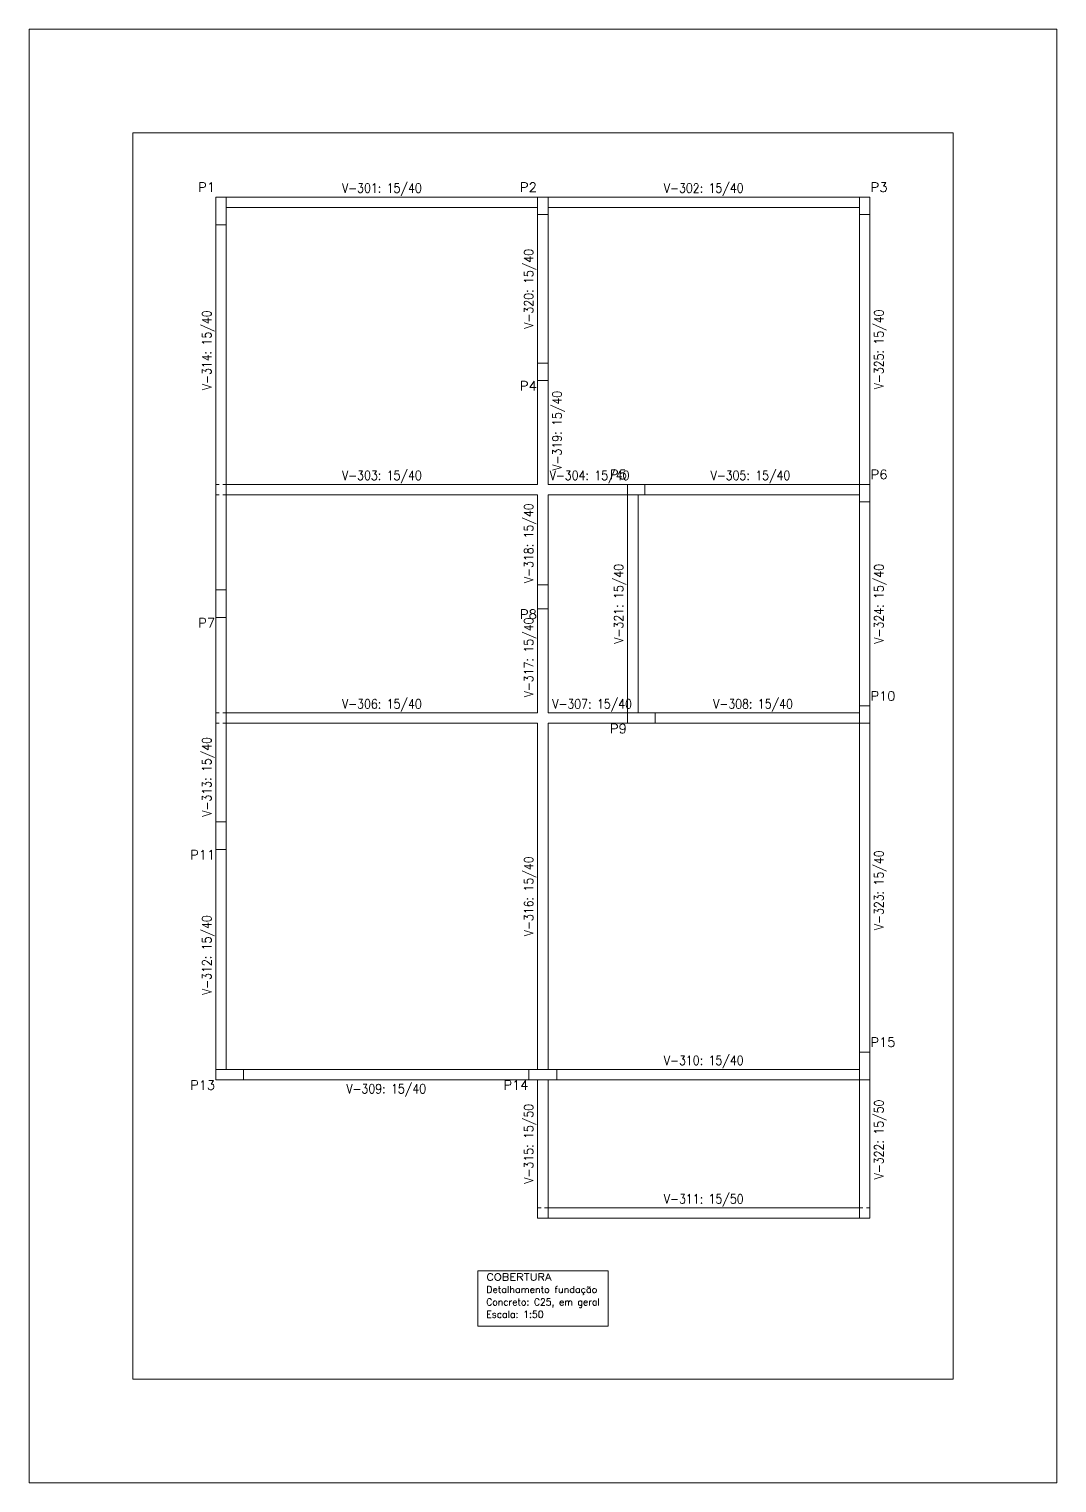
# Model space of a CAD drawing. Header units: millimetres. Extents: x 0 to 376, y 0 to 134.
# Drawn here: x 44.2 to 73.9, y 0 to 42 of the extents above; entities that cross this region are included whole.
import ezdxf
from ezdxf.enums import TextEntityAlignment as Align

# ---------------------------------------------------------------- set-up
doc = ezdxf.new("R2010")
doc.units = ezdxf.units.MM
doc.linetypes.add('CYPE_PUNTO', pattern=[0.075, 0, -0.075])
for name, color, linetype, lineweight in [('PILAR_BETAO', 2, 'Continuous', 9), ('PILAR_REF', 3, 'Continuous', 15), ('QUAD_BORDA', 1, 'Continuous', 20), ('QUAD_LIMITES', 2, 'Continuous', 0), ('TABELAS', 1, 'Continuous', 9), ('VIG_DIM_VIGAS', 3, 'Continuous', 15), ('VIG_FACES', 5, 'Continuous', 9)]:
    doc.layers.add(name, color=color, linetype=linetype, lineweight=lineweight)
doc.styles.add('CYPETXT', font='romans__.ttf', dxfattribs={"height": 0.2})

msp = doc.modelspace()

# ---------------------------------------------------------------- linework, layer by layer
at = {"layer": 'PILAR_BETAO'}
for points in [[(49.5902, 36.346), (49.8902, 36.346), (49.8902, 37.146), (49.5902, 37.146), (49.5902, 36.346)], [(58.8902, 36.646), (59.1902, 36.646), (59.1902, 37.146), (58.8902, 37.146), (58.8902, 36.646)], [(68.1902, 36.646), (68.4902, 36.646), (68.4902, 37.146), (68.1902, 37.146), (68.1902, 36.646)], [(58.8902, 31.846), (59.1902, 31.846), (59.1902, 32.346), (58.8902, 32.346), (58.8902, 31.846)], [(61.4903, 28.546), (61.9903, 28.546), (61.9903, 28.846), (61.4903, 28.846), (61.4903, 28.546)], [(68.1902, 28.346), (68.4902, 28.346), (68.4902, 28.846), (68.1902, 28.846), (68.1902, 28.346)], [(49.5902, 24.9985), (49.8902, 24.9985), (49.8902, 25.7985), (49.5902, 25.7985), (49.5902, 24.9985)], [(58.8902, 25.2485), (59.1902, 25.2485), (59.1902, 25.9485), (58.8902, 25.9485), (58.8902, 25.2485)], [(68.1902, 21.946), (68.4902, 21.946), (68.4902, 22.446), (68.1902, 22.446), (68.1902, 21.946)], [(61.4903, 21.946), (62.2903, 21.946), (62.2903, 22.246), (61.4903, 22.246), (61.4903, 21.946)], [(49.5902, 18.2986), (49.8902, 18.2986), (49.8902, 19.0986), (49.5902, 19.0986), (49.5902, 18.2986)], [(68.1902, 11.646), (68.4902, 11.646), (68.4902, 12.446), (68.1902, 12.446), (68.1902, 11.646)], [(49.5902, 11.646), (50.3903, 11.646), (50.3903, 11.946), (49.5902, 11.946), (49.5902, 11.646)], [(58.6403, 11.646), (59.4403, 11.646), (59.4403, 11.946), (58.6403, 11.946), (58.6403, 11.646)]]:
    msp.add_lwpolyline(points, close=True, dxfattribs=at)
at = {"layer": 'QUAD_BORDA'}
msp.add_lwpolyline([(47.1953, 3), (70.8953, 3), (70.8953, 39), (47.1953, 39), (47.1953, 3)], close=True, dxfattribs=at)
at = {"layer": 'QUAD_LIMITES'}
msp.add_lwpolyline([(44.1953, 0), (73.8953, 0), (73.8953, 42), (44.1953, 42), (44.1953, 0)], close=True, dxfattribs=at)
at = {"layer": 'TABELAS'}
msp.add_lwpolyline([(57.1658, 4.533), (60.9248, 4.533), (60.9248, 6.123), (57.1658, 6.123), (57.1658, 4.533)], close=True, dxfattribs=at)
at = {"layer": 'VIG_FACES'}
for p, q in [((49.8902, 37.146), (58.8902, 37.146)), ((59.1902, 37.146), (68.1902, 37.146)), ((49.8902, 36.846), (58.8902, 36.846)), ((58.8902, 32.346), (58.8902, 36.646)), ((59.1902, 36.846), (68.1902, 36.846)), ((59.1902, 32.346), (59.1902, 36.646)), ((68.1902, 28.846), (68.1902, 36.646)), ((68.4902, 28.846), (68.4902, 36.646)), ((49.5902, 25.7985), (49.5902, 36.346)), ((49.8902, 25.7985), (49.8902, 36.346)), ((58.8902, 28.846), (58.8902, 31.846)), ((59.1902, 28.846), (59.1902, 31.846)), ((49.8902, 28.846), (58.8902, 28.846)), ((59.1902, 28.846), (61.4903, 28.846)), ((61.9903, 28.846), (68.1902, 28.846)), ((49.8902, 28.546), (58.8902, 28.546)), ((58.8902, 25.9485), (58.8902, 28.546)), ((59.1902, 28.546), (61.4903, 28.546)), ((59.1902, 25.9485), (59.1902, 28.546)), ((61.4903, 22.246), (61.4903, 28.546)), ((61.7903, 22.246), (61.7903, 28.546)), ((61.9903, 28.546), (68.1902, 28.546)), ((68.1902, 22.446), (68.1902, 28.346)), ((68.4902, 22.446), (68.4902, 28.346)), ((58.8902, 22.246), (58.8902, 25.2485)), ((59.1902, 22.246), (59.1902, 25.2485)), ((49.5902, 19.0986), (49.5902, 24.9985)), ((49.8902, 19.0986), (49.8902, 24.9985)), ((49.8902, 22.246), (58.8902, 22.246)), ((49.8902, 21.946), (58.8902, 21.946)), ((58.8902, 11.946), (58.8902, 21.946)), ((59.1902, 21.946), (61.4903, 21.946)), ((59.1902, 11.946), (59.1902, 21.946)), ((59.1902, 22.246), (61.4903, 22.246)), ((62.2903, 22.246), (68.1902, 22.246)), ((62.2903, 21.946), (68.1902, 21.946)), ((68.1902, 12.446), (68.1902, 21.946)), ((68.4902, 12.446), (68.4902, 21.946)), ((49.5902, 11.946), (49.5902, 18.2986)), ((49.8902, 11.946), (49.8902, 18.2986)), ((50.3903, 11.946), (58.6403, 11.946)), ((59.4403, 11.946), (68.1902, 11.946)), ((50.3903, 11.646), (58.6403, 11.646)), ((58.8902, 7.646), (58.8902, 11.646)), ((59.1902, 7.646), (59.1902, 11.646)), ((59.4403, 11.646), (68.1902, 11.646)), ((68.1902, 7.646), (68.1902, 11.646)), ((68.4902, 7.646), (68.4902, 11.646)), ((58.8902, 7.646), (68.4902, 7.646)), ((59.1902, 7.946), (68.1902, 7.946))]:
    msp.add_line(p, q, dxfattribs=at)
at = {"layer": 'VIG_FACES', "linetype": 'CYPE_PUNTO'}
for p, q in [((49.8902, 28.846), (49.5902, 28.846)), ((49.8902, 28.546), (49.5902, 28.546)), ((49.8902, 22.246), (49.5902, 22.246)), ((49.8902, 21.946), (49.5902, 21.946)), ((59.1902, 7.946), (58.8902, 7.946)), ((68.1902, 7.946), (68.4902, 7.946))]:
    msp.add_line(p, q, dxfattribs=at)

# ---------------------------------------------------------------- texts
at = {"layer": 'PILAR_REF', "style": 'CYPETXT'}
for s, width, p, p2 in [('P1', 0.935124, (49.0782, 37.2993), (49.5702, 37.2993)), ('P2', 0.935124, (58.3783, 37.2993), (58.8703, 37.2993)), ('P3', 0.935124, (68.5103, 37.2993), (69.0023, 37.2993)), ('P4', 0.935124, (58.3783, 31.5593), (58.8703, 31.5593)), ('P5', 0.935124, (60.9783, 28.9993), (61.4703, 28.9993)), ('P6', 0.935124, (68.5103, 28.9993), (69.0023, 28.9993)), ('P8', 0.935124, (58.3783, 24.9618), (58.8703, 24.9618)), ('P7', 0.935124, (49.0782, 24.7118), (49.5702, 24.7118)), ('P10', 0.91451, (68.5103, 22.5993), (69.2262, 22.5993)), ('P9', 0.935124, (60.9783, 21.6593), (61.4703, 21.6593)), ('P11', 0.91451, (48.8543, 18.0119), (49.5702, 18.0119)), ('P15', 0.91451, (68.5103, 12.5993), (69.2262, 12.5993)), ('P13', 0.91451, (48.8543, 11.3593), (49.5702, 11.3593)), ('P14', 0.91451, (57.9042, 11.3593), (58.6202, 11.3593))]:
    msp.add_text(s, height=0.26667, dxfattribs=dict(at, width=width)).set_placement(p, p2, align=Align.FIT)
at = {"layer": 'TABELAS', "style": 'CYPETXT'}
for s, width, p, p2 in [('COBERTURA', 1.037725, (57.4057, 5.848), (59.2928, 5.848)), ('Detalhamento fundação', 0.876565, (57.4057, 5.488), (60.6128, 5.488)), ('Concreto: C25, em geral', 0.816403, (57.4057, 5.128), (60.6848, 5.128)), ('Escala: 1:50', 0.85322, (57.4057, 4.768), (59.0647, 4.768))]:
    msp.add_text(s, height=0.2, dxfattribs=dict(at, width=width)).set_placement(p, p2, align=Align.FIT)
at = {"layer": 'VIG_DIM_VIGAS', "style": 'CYPETXT', "width": 0.756899}
for s, p, p2 in [('V-301: 15/40', (53.2382, 37.2726), (55.5422, 37.2726)), ('V-302: 15/40', (62.5382, 37.2726), (64.8422, 37.2726)), ('V-303: 15/40', (53.2382, 28.9726), (55.5422, 28.9726)), ('V-304: 15/40', (59.2383, 28.9726), (61.5423, 28.9726)), ('V-305: 15/40', (63.8882, 28.9726), (66.1922, 28.9726)), ('V-306: 15/40', (53.2382, 22.3726), (55.5422, 22.3726)), ('V-307: 15/40', (59.3132, 22.3726), (61.6173, 22.3726)), ('V-308: 15/40', (63.9633, 22.3726), (66.2673, 22.3726)), ('V-310: 15/40', (62.5382, 12.0726), (64.8422, 12.0726)), ('V-309: 15/40', (53.3633, 11.2526), (55.6673, 11.2526)), ('V-311: 15/50', (62.5382, 8.0726), (64.8422, 8.0726))]:
    msp.add_text(s, height=0.266667, dxfattribs=at).set_placement(p, p2, align=Align.FIT)
for s, p, p2 in [('V-320: 15/40', (58.7636, 33.344), (58.7636, 35.648)), ('V-314: 15/40', (49.4636, 31.569), (49.4636, 33.873)), ('V-325: 15/40', (68.8836, 31.594), (68.8836, 33.898)), ('V-319: 15/40', (59.5836, 29.244), (59.5836, 31.548)), ('V-318: 15/40', (58.7636, 25.9952), (58.7636, 28.2992)), ('V-321: 15/40', (61.3636, 24.244), (61.3636, 26.548)), ('V-324: 15/40', (68.8836, 24.244), (68.8836, 26.548)), ('V-317: 15/40', (58.7636, 22.6952), (58.7636, 24.9992)), ('V-313: 15/40', (49.4636, 19.2453), (49.4636, 21.5493)), ('V-316: 15/40', (58.7636, 15.794), (58.7636, 18.098)), ('V-323: 15/40', (68.8836, 15.969), (68.8836, 18.273)), ('V-312: 15/40', (49.4636, 14.0953), (49.4636, 16.3993)), ('V-322: 15/50', (68.8836, 8.769), (68.8836, 11.073)), ('V-315: 15/50', (58.7636, 8.644), (58.7636, 10.948))]:
    msp.add_text(s, height=0.266667, rotation=90, dxfattribs=at).set_placement(p, p2, align=Align.FIT)

doc.saveas('drawing.dxf')
